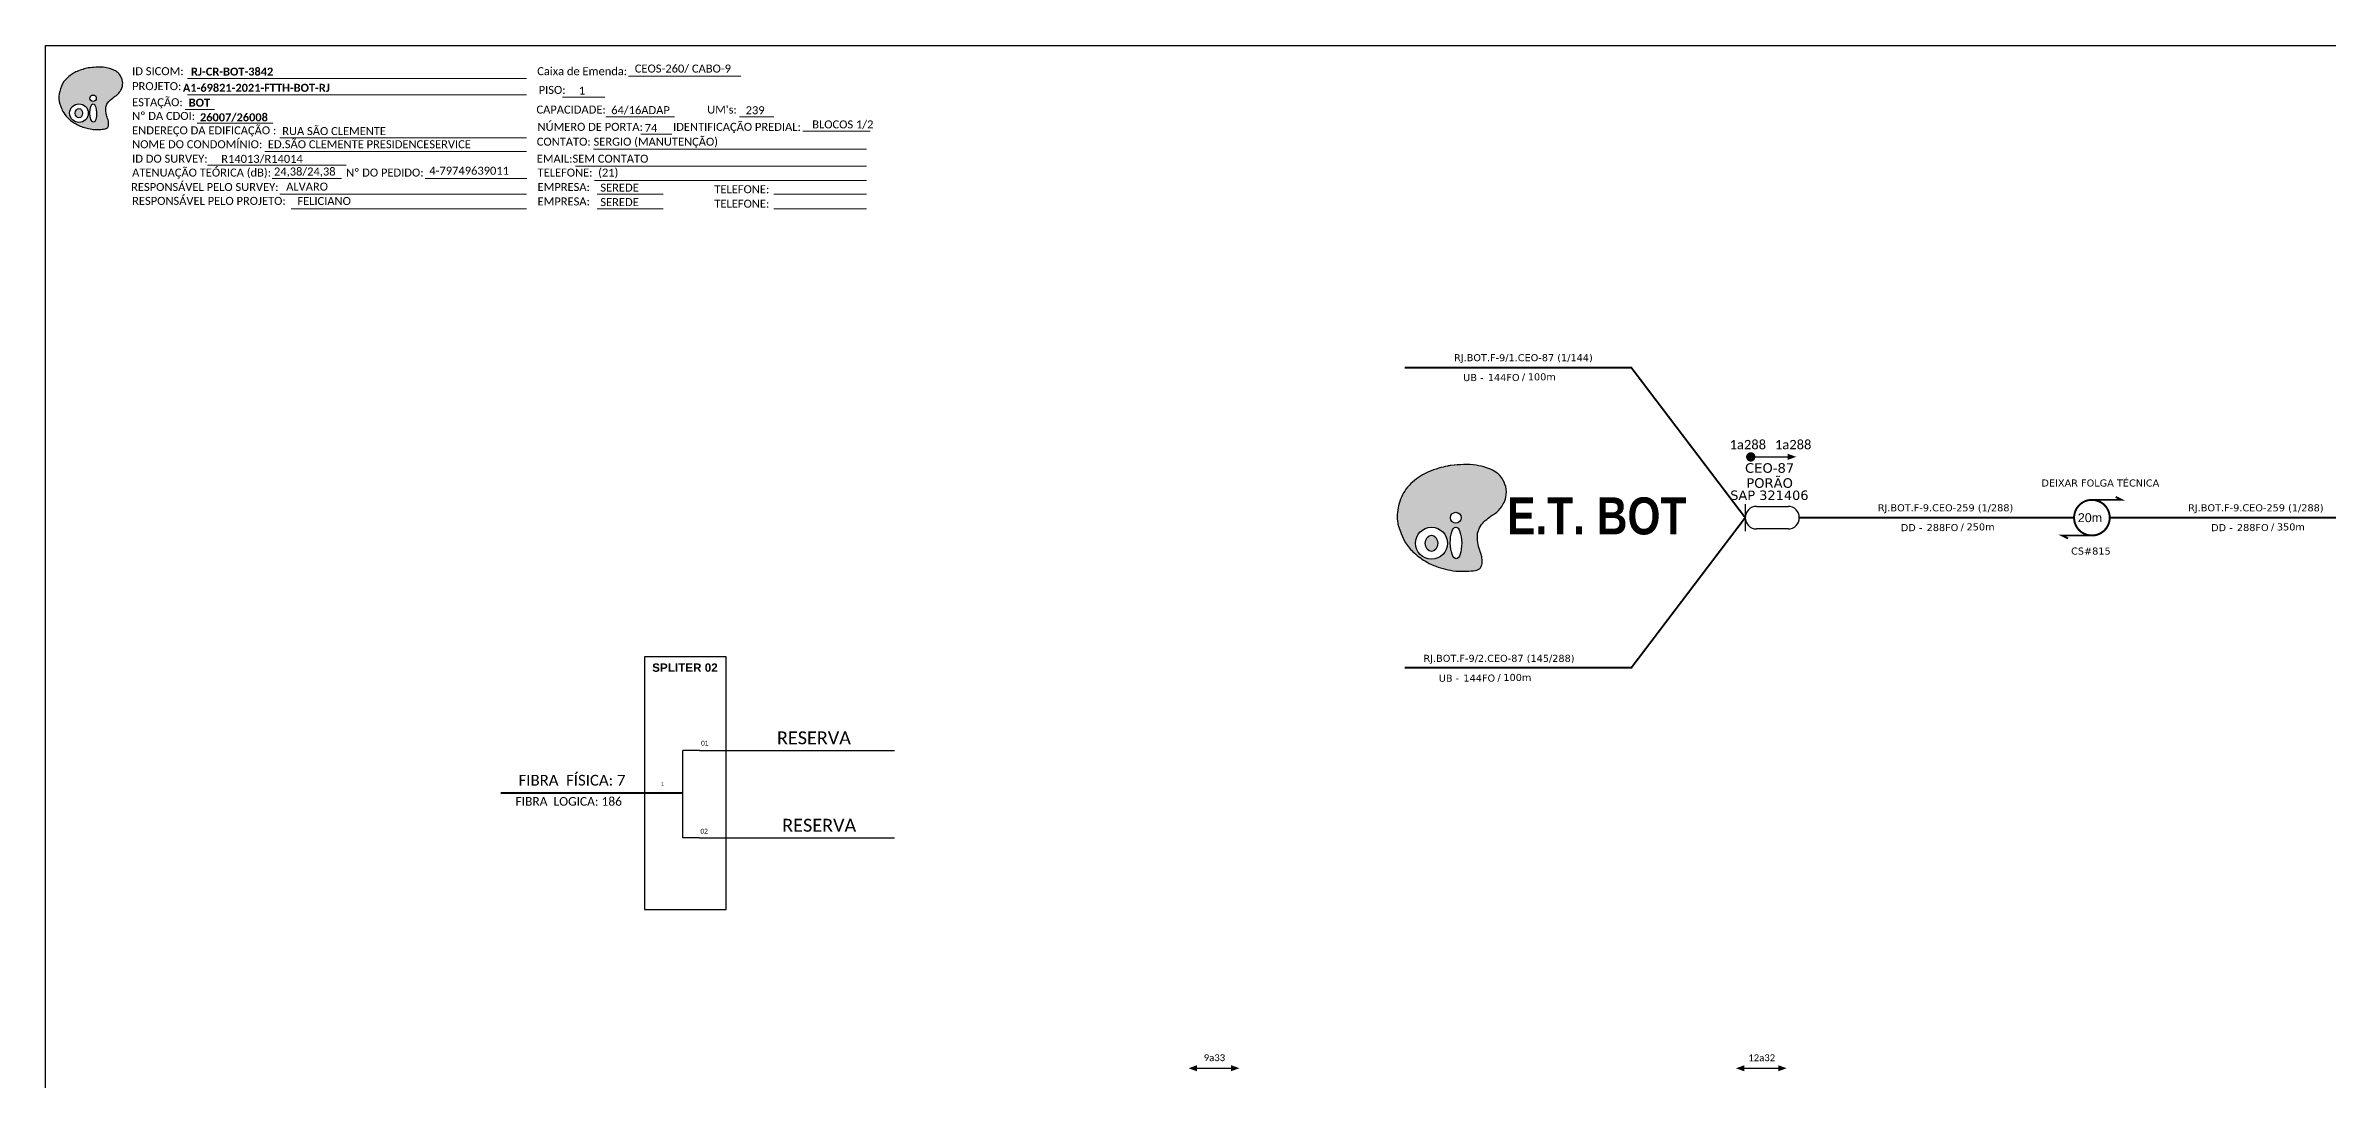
# Model space of a CAD drawing. Header units: metres. Extents: x -203 to 1885, y -55 to 636.
# Drawn here: x 857 to 1486, y 351 to 636 of the extents above; entities that cross this region are included whole.
import ezdxf
from ezdxf.enums import TextEntityAlignment as Align

# ---------------------------------------------------------------- set-up
doc = ezdxf.new("R2010")
doc.units = ezdxf.units.M
for name, color, linetype in [('20.4-CEOS', 1, 'Continuous'), ('20.5-CABO AÉREO', 1, 'Continuous'), ('20.5-CEO', 1, 'Continuous'), ('E.T.', 7, 'Continuous'), ('SETA', 7, 'Continuous'), ('UNIFILAR', 7, 'Continuous')]:
    doc.layers.add(name, color=color, linetype=linetype)
doc.layers.add('40.1-ETIQUETAS', color=1, linetype='Continuous', lineweight=20)
doc.styles.add('siredit', font='verdana.ttf')
doc.styles.get("Standard").update_dxf_attribs({"font": 'arial.ttf'})
doc.styles.add('SWISS BIT', font='swisscb.ttf')
doc.styles.add('WMF-Calibri0', font='calibri.ttf')
doc.styles.add('WMF-Calibri1', font='calibrib.ttf')

# ---------------------------------------------------------------- blocks, each defined once
blk = doc.blocks.new('SAN')
at = {"layer": 'SETA'}
blk.add_lwpolyline([(-2.58, 0), (6.02, 0)], dxfattribs=at)
for points in [[(-2.1, -0.66), (-3.93, 0), (-2.1, 0.67)], [(5.33, 0.68), (7.16, 0.01), (5.33, -0.65)]]:
    blk.add_solid(points, dxfattribs=at)
blk = doc.blocks.new('OI')
h = blk.add_hatch(color=40)
edge = h.paths.add_edge_path()
edge.add_spline(control_points=[(4.35, -0.67), (3.92, -0.99), (3.26, -1.5), (2.81, -2.59), (2.9, -3.5), (3.06, -4.27), (3.31, -4.85), (3.37, -5.39), (3.4, -5.88), (3.2, -6.4), (2.54, -6.61), (1.65, -6.63), (0.55, -6.67), (-0.56, -6.42), (-1.61, -6.14), (-2.77, -5.61), (-3.92, -4.77), (-4.89, -3.7), (-5.34, -2.65), (-5.6, -1.94), (-5.85, -0.96), (-5.71, 0.47), (-5.1, 2.02), (-4.14, 3.02), (-3.3, 3.61), (-2.37, 4.16), (-1.36, 4.44), (-0.56, 4.7), (0.79, 4.85), (2.24, 4.97), (3.79, 4.57), (4.67, 4.21), (5.44, 3.65), (5.76, 2.99), (6.03, 2.21), (6.01, 1.46), (5.72, 0.64), (5.31, 0.08), (4.88, -0.38), (4.51, -0.55), (4.35, -0.67)], knot_values=[0, 0, 0, 0, 1.60434, 2.417191, 3.427595, 4.282808, 4.776746, 5.304182, 5.888771, 6.258406, 6.858137, 7.79129, 8.986195, 10.124242, 11.187857, 12.242908, 13.953784, 15.414161, 16.515391, 17.349188, 17.675853, 19.552021, 21.515531, 22.568638, 23.63245, 24.621084, 25.782718, 26.745347, 27.142653, 29.870543, 31.004649, 31.921532, 32.709589, 33.801391, 34.042471, 35.192333, 35.971461, 36.628871, 37.254359, 37.836911, 37.836911, 37.836911, 37.836911], degree=3, periodic=0)
h.paths.add_polyline_path([(1.13, -0.87, -1), (-0.04, -0.87, -1)], flags=16)
edge = h.paths.add_edge_path(flags=16)
edge.add_ellipse((0.56, -3.59), major_axis=(-0.02, 1.71), ratio=0.361305, start_angle=0, end_angle=360)
h.paths.add_polyline_path([(-0.36, -3.62, -1), (-3.8, -3.62, -1)], flags=16)
edge = h.paths.add_edge_path(flags=0)
edge.add_ellipse((-2.08, -3.62), major_axis=(0, 0.885), ratio=0.758294, start_angle=0, end_angle=360)
at = {"color": 40}
for centre, radius in [((-2.08, -3.62), 1.72), ((0.54, -0.87), 0.587)]:
    blk.add_circle(centre, radius, dxfattribs=at)
blk.add_ellipse((0.56, -3.59), major_axis=(-0.02, 1.71), ratio=0.361305, dxfattribs=at)
blk.add_ellipse((-2.08, -3.62), major_axis=(0, 0.885), ratio=0.758294, start_param=-3.141592653589792, end_param=3.141592653589792, dxfattribs=at)
at = {"color": 40, "start_tangent": (-0.800898, -0.598801), "end_tangent": (-0.800898, -0.598801)}
blk.add_spline([(4.35, -0.67), (3.2, -1.78), (2.9, -2.54), (2.92, -3.55), (3.12, -4.38), (3.28, -4.85), (3.37, -5.37), (3.35, -5.95), (3.2, -6.29), (2.66, -6.55), (1.73, -6.63), (0.54, -6.62), (-0.58, -6.41), (-1.6, -6.11), (-2.56, -5.67), (-3.95, -4.67), (-4.89, -3.56), (-5.37, -2.56), (-5.64, -1.78), (-5.72, -1.46), (-5.63, 0.42), (-4.84, 2.22), (-4.13, 2.99), (-3.27, 3.62), (-2.4, 4.09), (-1.3, 4.47), (-0.37, 4.72), (0.02, 4.77), (2.75, 4.8), (3.85, 4.53), (4.69, 4.16), (5.31, 3.68), (5.85, 2.73), (5.93, 2.5), (5.94, 1.35), (5.67, 0.62), (5.29, 0.08), (4.84, -0.36), (4.35, -0.67)], degree=3, dxfattribs=at)
blk = doc.blocks.new('ETIQUETA_RS5F')
at = {"layer": '40.1-ETIQUETAS', "color": 0, "style": 'siredit'}
blk.add_text('/', height=1.5, dxfattribs=at).set_placement((1.55, -1.95), align=Align.MIDDLE_RIGHT)
for tag, p in [('ETIQUETA_R_PRIMARIA', (1.18, 4.1)), ('ETIQUETA_R_SECUNDARIA', (1.18, 2.1)), ('F_ATIVAS/F_MORTAS', (1.11, -4.24))]:
    blk.add_attdef(tag, text='', height=1.5, dxfattribs=at).set_placement(p, align=Align.MIDDLE_CENTER)
for tag, p in [('TIPO_CABO', (-6.62, -2.12)), ('CAP_CABO', (0.37, -2.09))]:
    blk.add_attdef(tag, text='', height=1.5, dxfattribs=at).set_placement(p, align=Align.MIDDLE_RIGHT)
blk.add_attdef('METROS', text='', height=1.5, dxfattribs=at).set_placement((2.11, -1.95), align=Align.MIDDLE_LEFT)
for tag, p in [('FUSÃO_1', (0.82, -8.39)), ('FUSÃO_2', (0.82, -10.6)), ('FUSÃO_3', (0.82, -12.93)), ('FUSÃO_4', (0.82, -15.14)), ('FUSÃO_5', (0.82, -17.16))]:
    blk.add_attdef(tag, text='', height=1.5, dxfattribs=at).set_placement(p, align=Align.CENTER)

msp = doc.modelspace()

# ---------------------------------------------------------------- linework, layer by layer
at = {"color": 7, "linetype": 'Continuous'}
for p, q in [((1037.05, 441.49), (1032.47, 441.49)), ((1037.05, 417.37), (1032.47, 417.37))]:
    msp.add_line(p, q, dxfattribs=at)
at = {"color": 10, "linetype": 'Continuous'}
for p, q in [((1037.05, 441.5), (1090.83, 441.49)), ((1037.05, 417.39), (1090.83, 417.37))]:
    msp.add_line(p, q, dxfattribs=at)
at = {"color": 1, "linetype": 'Continuous', "lineweight": 60}
msp.add_line((1032.47, 429.85), (982.28, 429.71), dxfattribs=at)
msp.add_lwpolyline([(856.73, 636.01), (1884.64, 636.01), (1884.64, -55.3), (856.73, -55.3)], close=True)
at = {"lineweight": 0}
for points in [[(895.85, 626.93), (989.35, 626.93)], [(1017.46, 627.53), (1048.39, 627.53)], [(895.21, 618.36), (903.27, 618.36)], [(895.85, 622.45), (989.35, 622.45)], [(999.25, 621.76), (1010.92, 621.76)], [(921.34, 610.6), (989.35, 610.6)], [(1011.24, 616.33), (1030.17, 616.33)], [(917.14, 606.77), (989.35, 606.77)], [(1007.76, 607.47), (1083.12, 607.47)], [(901.34, 603), (939.55, 603)], [(1002.79, 602.78), (1083.12, 602.78)], [(1008.07, 598.8), (1083.12, 598.8)]]:
    msp.add_lwpolyline(points, dxfattribs=at)
at = {"color": 7, "lineweight": 0}
for points in [[(898.49, 614.58), (919.38, 614.58)], [(1020.86, 611.57), (1029.4, 611.57)], [(1048.09, 616.33), (1057.52, 616.33)], [(1065.55, 612.37), (1084.06, 612.37)], [(919.23, 599.34), (938.32, 599.34)], [(961.36, 599.34), (989.38, 599.34)], [(921.34, 594.97), (989.35, 594.97)], [(1008.82, 594.97), (1027.03, 594.97)], [(1057.56, 594.97), (1083.12, 594.97)], [(924.41, 590.98), (989.35, 590.98)], [(1008.82, 590.98), (1027.03, 590.98)], [(1057.56, 590.98), (1083.12, 590.98)]]:
    msp.add_lwpolyline(points, dxfattribs=at)
at = {"color": 0}
for points, const_width in [([(1326.26, 522.52, 1), (1327.55, 522.52, 1)], 1.29), ([(1420.97, 510.66, 1.000012), (1420.97, 500.83, 0.999978)], 0.546)]:
    msp.add_lwpolyline(points, format="xyb", close=True, dxfattribs=dict(at, const_width=const_width))
at = {"color": 0, "const_width": 0.512}
for points in [[(1420.97, 510.66), (1429.16, 510.66), (1427.52, 511.48)], [(1420.97, 500.83), (1412.78, 500.83), (1414.42, 500.01)]]:
    msp.add_lwpolyline(points, dxfattribs=at)
at = {"color": 7}
msp.add_lwpolyline([(1021.88, 397.63), (1044.35, 397.63), (1044.35, 467.38), (1021.88, 467.38)], close=True, dxfattribs=at)
at = {"color": 7, "linetype": 'Continuous'}
msp.add_lwpolyline([(1032.47, 417.37), (1032.47, 441.49)], dxfattribs=at)
at = {"layer": '20.5-CABO AÉREO', "color": 7, "ltscale": 50, "const_width": 0.52}
for points in [[(1231.49, 547.12), (1293.99, 547.12), (1325.37, 505.75)], [(1231.49, 464.37), (1293.99, 464.37), (1325.37, 505.75)]]:
    msp.add_lwpolyline(points, dxfattribs=at)
at = {"layer": '20.5-CABO AÉREO', "color": 0, "ltscale": 50, "const_width": 0.52}
for points in [[(1340.32, 505.75), (1416.06, 505.75)], [(1425.88, 505.75), (1501.62, 505.75)]]:
    msp.add_lwpolyline(points, dxfattribs=at)
at = {"layer": '20.5-CEO', "color": 0}
for p, q in [((1328.47, 508.85), (1337.18, 508.85)), ((1337.18, 502.64), (1328.47, 502.64))]:
    msp.add_line(p, q, dxfattribs=at)
msp.add_lwpolyline([(1325.37, 509.49), (1325.37, 502)], dxfattribs=at)
for centre, start, end in [((1328.47, 505.75), 90, 270), ((1337.18, 505.75), 270, 90)]:
    msp.add_arc(centre, 3.11, start, end, dxfattribs=at)
at = {"layer": 'SETA', "color": 0}
msp.add_lwpolyline([(1326.91, 522.52), (1337.97, 522.52)], dxfattribs=at)
at = {"layer": 'SETA'}
for points in [[(1173.59, 353.83), (1184.44, 353.83)], [(1324.51, 353.82), (1335.36, 353.82)]]:
    msp.add_lwpolyline(points, dxfattribs=at)
at = {"layer": 'SETA', "color": 0}
msp.add_solid([(1337.08, 523.39), (1339.44, 522.54), (1337.08, 521.68)], dxfattribs=at)
at = {"layer": 'SETA'}
for points in [[(1183.57, 354.69), (1185.88, 353.85), (1183.57, 353)], [(1334.49, 354.68), (1336.8, 353.84), (1334.49, 352.99)]]:
    msp.add_solid(points, dxfattribs=at)

# ---------------------------------------------------------------- block references
at = {"color": 7, "xscale": 1.494060215586407, "yscale": 1.494060215586409, "zscale": 1.494060215586409, "rotation": 0.153289602394906}
msp.add_blockref('OI', (869.01, 622.78), dxfattribs=at)
at = {"layer": '40.1-ETIQUETAS', "color": 0}
ref = msp.add_blockref('ETIQUETA_RS5F', (1262.67, 547.16), dxfattribs=dict(at, xscale=1.300000000000011, yscale=1.300000000000011, zscale=1.3))
ref.add_attrib('ETIQUETA_R_SECUNDARIA', 'RJ.BOT.F-9/1.CEO-87 (1/144)', dxfattribs={"color": 0, "height": 1.95, "style": 'siredit'}).set_placement((1264.21, 549.9), align=Align.MIDDLE_CENTER)
ref.add_attrib('TIPO_CABO', 'UB - ', dxfattribs={"color": 0, "height": 1.95, "style": 'siredit'}).set_placement((1254.07, 544.41), align=Align.MIDDLE_RIGHT)
ref.add_attrib('CAP_CABO', '144FO', dxfattribs={"color": 0, "height": 1.95, "style": 'siredit'}).set_placement((1263.15, 544.44), align=Align.MIDDLE_RIGHT)
ref.add_attrib('METROS', '100m', dxfattribs={"color": 0, "height": 1.95, "style": 'siredit'}).set_placement((1265.42, 544.62), align=Align.MIDDLE_LEFT)
ref = msp.add_blockref('ETIQUETA_RS5F', (1255.94, 464.21), dxfattribs=dict(at, xscale=1.300000000000011, yscale=1.300000000000011, zscale=1.3))
ref.add_attrib('ETIQUETA_R_SECUNDARIA', 'RJ.BOT.F-9/2.CEO-87 (145/288)', dxfattribs={"color": 0, "height": 1.95, "style": 'siredit'}).set_placement((1257.48, 466.94), align=Align.MIDDLE_CENTER)
ref.add_attrib('TIPO_CABO', 'UB - ', dxfattribs={"color": 0, "height": 1.95, "style": 'siredit'}).set_placement((1247.34, 461.46), align=Align.MIDDLE_RIGHT)
ref.add_attrib('CAP_CABO', '144FO', dxfattribs={"color": 0, "height": 1.95, "style": 'siredit'}).set_placement((1256.42, 461.49), align=Align.MIDDLE_RIGHT)
ref.add_attrib('METROS', '100m', dxfattribs={"color": 0, "height": 1.95, "style": 'siredit'}).set_placement((1258.69, 461.67), align=Align.MIDDLE_LEFT)
at = {"layer": 'E.T.', "color": 7, "xscale": 2.554875602000607, "yscale": 2.554875581718079, "zscale": 2.554875579982156}
msp.add_blockref('OI', (1244.19, 507.95), dxfattribs=at)
at = {"layer": 'UNIFILAR', "color": 5, "lineweight": -3, "xscale": 1.261578239999977, "yscale": 1.261578240000006, "zscale": 1.26157824}
for p in [(1176.85, 353.83), (1327.77, 353.82)]:
    msp.add_blockref('SAN', p, dxfattribs=at)

# ---------------------------------------------------------------- texts
at = {"lineweight": 0, "style": 'WMF-Calibri0'}
for s, height, p in [('ID SICOM:', 2.206, (880.58, 627.85)), ('Caixa de Emenda:', 2.2064, (992.28, 627.85)), ('PROJETO:', 2.206, (880.58, 623.72)), ('PISO:', 2.206, (992.68, 622.68)), ('ESTAÇÃO:', 2.206, (880.58, 619.28)), ('CAPACIDADE:', 2.2064, (992.07, 617.25)), ('ENDEREÇO DA EDIFICAÇÃO :', 2.2064, (880.58, 611.52)), ('NOME DO CONDOMÍNIO:  ED.SÃO CLEMENTE PRESIDENCESERVICE', 2.2064, (880.58, 607.69)), ('CONTATO: SERGIO (MANUTENÇÃO)', 2.2064, (992.15, 608.39)), ('ID DO SURVEY:', 2.2064, (880.58, 603.7)), ('R14013/R14014', 2.2064, (905.15, 603.65)), ('EMAIL:SEM CONTATO', 2.2064, (992.15, 603.7)), ('ATENUAÇÃO TEÓRICA (dB):', 2.2064, (880.58, 599.87)), ('24,38/24,38', 2.2064, (919.69, 600.16)), ('TELEFONE:  (21)', 2.2064, (992.37, 599.87))]:
    msp.add_text(s, height=height, dxfattribs=at).set_placement(p)
for s, height, style, p in [('RJ-CR-BOT-3842 ', 2.2064, 'WMF-Calibri1', (896.82, 627.73)), ('CEOS-260/ CABO-9', 2.2064, 'WMF-Calibri0', (1019.18, 628.57)), ('A1-69821-2021-FTTH-BOT-RJ', 2.2064, 'WMF-Calibri1', (894.57, 623.26)), ('1', 2.21, 'WMF-Calibri0', (1003.75, 622.5)), ('BOT', 2.206, 'WMF-Calibri1', (896.19, 619.16)), ('64/16ADAP', 2.206, 'WMF-Calibri0', (1012.68, 617.1)), ('RUA SÃO CLEMENTE', 2.2064, 'WMF-Calibri0', (921.97, 611.32))]:
    msp.add_text(s, height=height, dxfattribs=dict(style=style)).set_placement(p)
at = {"color": 7, "lineweight": 0, "style": 'WMF-Calibri0'}
for s, height, p in [('Nº DA CDOI:', 2.2064, (880.58, 615.5)), ("UM's:", 2.206, (1039.14, 617.25)), ('NÚMERO DE PORTA:', 2.2064, (992.36, 612.49)), ('IDENTIFICAÇÃO PREDIAL:', 2.2064, (1029.74, 612.49)), ('RESPONSÁVEL PELO SURVEY:', 2.2064, (880.29, 595.89)), ('ALVARO', 2.206, (923.06, 596)), ('Nº DO PEDIDO:', 2.2064, (939.57, 599.87)), ('EMPRESA:', 2.206, (992.37, 595.89)), ('RESPONSÁVEL PELO PROJETO:', 2.2064, (880.58, 592.06)), ('FELICIANO', 2.206, (926.13, 592.02)), ('EMPRESA:', 2.206, (992.37, 591.9)), ('TELEFONE:', 2.206, (1041.12, 595.27)), ('TELEFONE:', 2.206, (1041.12, 591.28))]:
    msp.add_text(s, height=height, dxfattribs=at).set_placement(p)
at = {"color": 7, "style": 'WMF-Calibri1'}
msp.add_text('26007/26008', height=2.2064, dxfattribs=at).set_placement((908.65, 615.12), align=Align.CENTER)
at = {"color": 7, "style": 'WMF-Calibri0'}
for s, height, p in [('239', 2.206, (1049.75, 617.07)), ('74', 2.206, (1021.91, 612.19)), ('BLOCOS 1/2', 2.206, (1068.11, 613.16)), ('4-79749639011 ', 2.2064, (962.52, 600.38)), ('SEREDE', 2.206, (1009.68, 595.71)), ('SEREDE', 2.206, (1009.68, 591.72))]:
    msp.add_text(s, height=height, dxfattribs=at).set_placement(p)
at = {"color": 0}
msp.add_text('20m', height=2.457, dxfattribs=at).set_placement((1417.1, 504.52))
at = {"color": 5, "insert": (1326.09, 525.9), "char_height": 2.574, "width": 32.6368, "attachment_point": 5}
msp.add_mtext('{\\fCalibri|b0|i0|c0|p34;\\C7;1a288}', dxfattribs=at)
at = {"color": 0, "insert": (1338.6, 525.9), "char_height": 2.574, "width": 32.6368, "attachment_point": 5}
msp.add_mtext('{\\fCalibri|b0|i0|c0|p34;\\C7;1a288}', dxfattribs=at)
at = {"attachment_point": 5}
for s, insert, char_height, width in [('\\C10;\\fArial|b1|i0|c0|p34;SPLITER 02', (1033.01, 464.36), 2.3079, 22.464), ('{\\fCalibri|b0|i0|c0|p34;\\C7;RESERVA}', (1068.58, 444.98), 3.5661, 104.8258), ('\\C7;\\fArial|b0|i0;\\H0.578704x;01 ', (1038.49, 443.53), 2.3079, 4.4928), ('\\C7;\\fCalibri|b0|i0|c0|p34;FIBRA  FÍSICA: 7', (1001.87, 433.29), 2.9717, 44.928), ('\\C7;\\fCalibri|b0|i0|c0|p34;FIBRA  LOGICA: 186', (1000.97, 427.45), 2.3775, 44.928), ('\\C7;\\fArial|b0|i0|;\\H1.0273588255048;1', (1026.8, 432.21), 2.3079, 2.2859), ('{\\fCalibri|b0|i0|c0|p34;\\C7;RESERVA}', (1070.03, 420.86), 3.5661, 104.8258), ('\\C7;\\fArial|b0|i0;\\H0.578704x;02 ', (1038.3, 419.22), 2.3079, 4.8857), ('\\pxt9;\\C7;\\fCalibri|b0|i0|c0|p34;9a33', (1179.02, 356.73), 1.8924, 31.9921), ('\\pxt9;\\C7;\\fCalibri|b0|i0|c0|p34;12a32', (1329.93, 356.72), 1.8924, 31.9921)]:
    msp.add_mtext(s, dxfattribs=dict(at, insert=insert, char_height=char_height, width=width))
at = {"layer": '20.4-CEOS', "color": 7, "style": 'siredit'}
for s, height, p in [('CEO-87', 2.636, (1332.1, 519.46)), ('PORÃO', 2.636, (1332.1, 515.31)), ('SAP 321406', 2.6, (1332.04, 511.94))]:
    msp.add_text(s, height=height, dxfattribs=at).set_placement(p, align=Align.MIDDLE_CENTER)
at = {"layer": '40.1-ETIQUETAS', "color": 0, "style": 'siredit'}
for s, p in [('DEIXAR FOLGA TÉCNICA', (1423.3, 515.32)), ('RJ.BOT.F-9.CEO-259 (1/288)', (1380.61, 508.48)), ('RJ.BOT.F-9.CEO-259 (1/288)', (1466.18, 508.48)), ('CS#815', (1420.69, 496.54))]:
    msp.add_text(s, height=1.95, dxfattribs=at).set_placement(p, align=Align.MIDDLE_CENTER)
for s, p in [('DD - ', (1375.07, 503)), ('288FO', (1384.15, 503.03)), ('/', (1385.68, 503.21)), ('DD - ', (1460.64, 503)), ('288FO', (1469.71, 503.03)), ('/', (1471.25, 503.21))]:
    msp.add_text(s, height=1.95, dxfattribs=at).set_placement(p, align=Align.MIDDLE_RIGHT)
for s, p in [('250m', (1386.42, 503.21)), ('350m', (1471.98, 503.21))]:
    msp.add_text(s, height=1.95, dxfattribs=at).set_placement(p, align=Align.MIDDLE_LEFT)
at = {"layer": 'E.T.', "color": 40, "style": 'SWISS BIT'}
msp.add_text('E.T. BOT', height=10.22, dxfattribs=at).set_placement((1284.44, 501.13), align=Align.CENTER)

doc.saveas('drawing.dxf')
